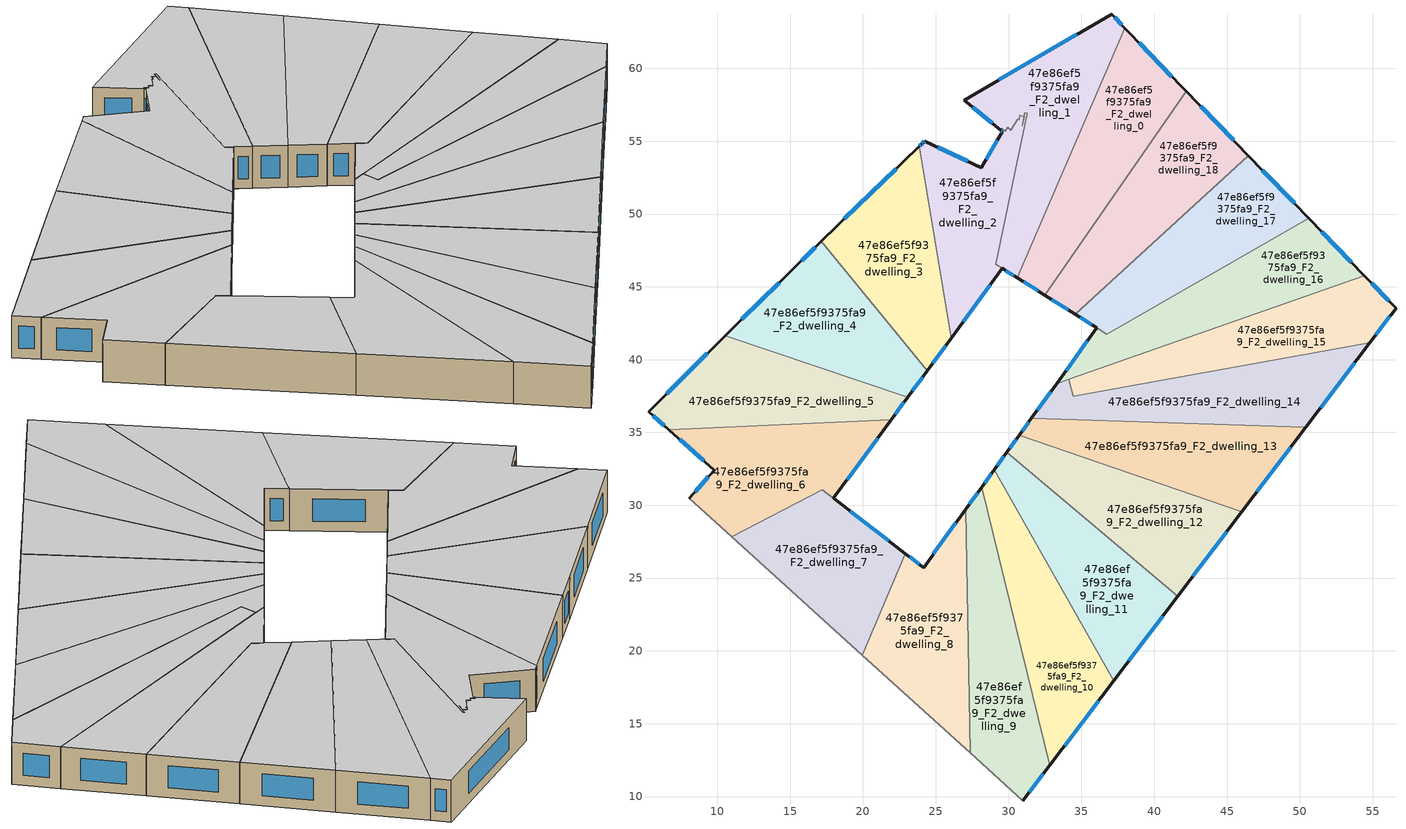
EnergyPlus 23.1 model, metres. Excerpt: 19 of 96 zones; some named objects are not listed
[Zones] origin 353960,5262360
47e86ef5f9375fa9_F2_dwelling_0
 floor to 47e86ef5f9375fa9_F1_dwelling_0 (EU_floor_Construction): 37.99,62.77 42.2,58.42 32.48,44.44 30.6,45.62 z6
 wall outside (EU_wall_Construction): 42.2,58.42 37.99,62.77 / 30.6,45.62 32.48,44.44 z6:9
 wall to 47e86ef5f9375fa9_F2_dwelling_1 (EU_wall_Construction): 37.99,62.77 30.6,45.62 z6:9
 wall to 47e86ef5f9375fa9_F2_dwelling_18 (EU_wall_Construction): 32.48,44.44 42.2,58.42 z6:9
 window (EU_Window_Construction): 41.21,59.44 38.98,61.75 / 31.04,45.34 32.04,44.71 z6.7:8.3
 ceiling to 47e86ef5f9375fa9_F3_dwelling_0 (EU_floor_Construction): 32.48,44.44 42.2,58.42 37.99,62.77 30.6,45.62 z9
47e86ef5f9375fa9_F2_dwelling_1
 floor to 47e86ef5f9375fa9_F1_dwelling_1 (EU_floor_Construction): 37.07,63.72 37.99,62.77 30.6,45.62 29.11,46.55 31.26,56.91 31.12,56.96 30.93,56.07 31.06,56.67 30.78,56.78 30.71,56.48 30.61,56.52 30.16,55.76 29.93,55.95 29.77,55.69 29.54,55.88 29.46,55.75 26.97,57.82 z6
 wall outside (EU_wall_Construction): 37.99,62.77 37.07,63.72 26.97,57.82 29.46,55.75 / 29.58,46.26 30.6,45.62 z6:9
 wall to 47e86ef5f9375fa9_F2_dwelling_2 (EU_wall_Construction): 31.12,56.96 31.26,56.91 29.11,46.55 29.58,46.26 / 31.12,56.96 30.93,56.07 / 29.46,55.75 29.54,55.88 29.77,55.69 29.93,55.95 30.16,55.76 30.61,56.52 30.71,56.48 30.78,56.78 31.06,56.67 30.93,56.07 z6:9
 window (EU_Window_Construction): 27.55,57.34 28.88,56.24 / 34.69,62.34 29.34,59.21 / 37.77,62.99 37.28,63.5 / 29.82,46.11 30.36,45.77 z6.7:8.3
 ceiling to 47e86ef5f9375fa9_F3_dwelling_1 (EU_floor_Construction): 30.6,45.62 37.99,62.77 37.07,63.72 26.97,57.82 29.46,55.75 29.54,55.88 29.77,55.69 29.93,55.95 30.16,55.76 30.61,56.52 30.71,56.48 30.78,56.78 31.06,56.67 30.93,56.07 31.12,56.96 31.26,56.91 29.11,46.55 z9
47e86ef5f9375fa9_F2_dwelling_10
 floor to 47e86ef5f9375fa9_F1_dwelling_10 (EU_floor_Construction): 29.02,32.45 37.23,17.95 32.83,12.13 28.14,31.23 z6
 wall outside (EU_wall_Construction): 29.02,32.45 28.14,31.23 / 32.83,12.13 37.23,17.95 z6:9
 wall to 47e86ef5f9375fa9_F2_dwelling_11 (EU_wall_Construction): 37.23,17.95 29.02,32.45 z6:9
 wall to 47e86ef5f9375fa9_F2_dwelling_9 (EU_wall_Construction): 28.14,31.23 32.83,12.13 z6:9
 window (EU_Window_Construction): 28.81,32.16 28.35,31.51 / 33.86,13.5 36.19,16.58 z6.7:8.3
 ceiling to 47e86ef5f9375fa9_F3_dwelling_10 (EU_floor_Construction): 32.83,12.13 37.23,17.95 29.02,32.45 28.14,31.23 z9
47e86ef5f9375fa9_F2_dwelling_11
 floor to 47e86ef5f9375fa9_F1_dwelling_11 (EU_floor_Construction): 41.62,23.75 37.23,17.95 29.02,32.45 29.89,33.64 z6
 wall outside (EU_wall_Construction): 29.89,33.64 29.02,32.45 / 37.23,17.95 41.62,23.75 z6:9
 wall to 47e86ef5f9375fa9_F2_dwelling_12 (EU_wall_Construction): 41.62,23.75 29.89,33.64 z6:9
 window (EU_Window_Construction): 29.68,33.36 29.22,32.73 / 38.26,19.31 40.59,22.39 z6.7:8.3
 ceiling to 47e86ef5f9375fa9_F3_dwelling_11 (EU_floor_Construction): 37.23,17.95 41.62,23.75 29.89,33.64 29.02,32.45 z9
47e86ef5f9375fa9_F2_dwelling_12
 floor to 47e86ef5f9375fa9_F1_dwelling_12 (EU_floor_Construction): 46.02,29.55 41.62,23.75 29.89,33.64 30.73,34.81 z6
 wall outside (EU_wall_Construction): 30.73,34.81 29.89,33.64 / 41.62,23.75 46.02,29.55 z6:9
 wall to 47e86ef5f9375fa9_F2_dwelling_13 (EU_wall_Construction): 46.02,29.55 30.73,34.81 z6:9
 window (EU_Window_Construction): 30.53,34.54 30.08,33.92 / 42.66,25.11 44.99,28.19 z6.7:8.3
 ceiling to 47e86ef5f9375fa9_F3_dwelling_12 (EU_floor_Construction): 41.62,23.75 46.02,29.55 30.73,34.81 29.89,33.64 z9
47e86ef5f9375fa9_F2_dwelling_13
 floor to 47e86ef5f9375fa9_F1_dwelling_13 (EU_floor_Construction): 50.41,35.35 46.02,29.55 30.73,34.81 31.57,35.97 z6
 wall outside (EU_wall_Construction): 31.57,35.97 30.73,34.81 / 46.02,29.55 50.41,35.35 z6:9
 wall to 47e86ef5f9375fa9_F2_dwelling_14 (EU_wall_Construction): 50.41,35.35 31.57,35.97 z6:9
 window (EU_Window_Construction): 31.37,35.7 30.93,35.08 / 47.05,30.92 49.38,33.99 z6.7:8.3
 ceiling to 47e86ef5f9375fa9_F3_dwelling_13 (EU_floor_Construction): 46.02,29.55 50.41,35.35 31.57,35.97 30.73,34.81 z9
47e86ef5f9375fa9_F2_dwelling_14
 floor to 47e86ef5f9375fa9_F1_dwelling_14 (EU_floor_Construction): 54.8,41.15 50.41,35.35 31.57,35.97 33.29,38.35 34.13,38.64 34.44,37.47 z6
 wall outside (EU_wall_Construction): 50.41,35.35 54.8,41.15 / 33.29,38.35 31.57,35.97 z6:9
 wall to 47e86ef5f9375fa9_F2_dwelling_15 (EU_wall_Construction): 54.8,41.15 34.44,37.47 34.13,38.64 z6:9
 wall to 47e86ef5f9375fa9_F2_dwelling_16 (EU_wall_Construction): 34.12,38.64 33.29,38.35 z6:9
 window (EU_Window_Construction): 51.44,36.71 53.77,39.79 / 32.89,37.79 31.97,36.53 z6.7:8.3
 ceiling to 47e86ef5f9375fa9_F3_dwelling_14 (EU_floor_Construction): 50.41,35.35 54.8,41.15 34.44,37.47 34.13,38.64 33.29,38.35 31.57,35.97 z9
47e86ef5f9375fa9_F2_dwelling_15
 floor to 47e86ef5f9375fa9_F1_dwelling_15 (EU_floor_Construction): 54.43,45.77 56.6,43.53 54.8,41.15 34.44,37.47 34.13,38.64 z6
 wall outside (EU_wall_Construction): 54.8,41.15 56.6,43.53 54.43,45.77 z6:9
 wall to 47e86ef5f9375fa9_F2_dwelling_16 (EU_wall_Construction): 54.43,45.77 34.13,38.64 z6:9
 window (EU_Window_Construction): 56.09,44.05 54.94,45.24 / 55.22,41.71 56.18,42.97 z6.7:8.3
 ceiling to 47e86ef5f9375fa9_F3_dwelling_15 (EU_floor_Construction): 54.8,41.15 56.6,43.53 54.43,45.77 34.13,38.64 34.44,37.47 z9
47e86ef5f9375fa9_F2_dwelling_16
 floor to 47e86ef5f9375fa9_F1_dwelling_16 (EU_floor_Construction): 50.61,49.72 54.43,45.77 33.29,38.35 36.06,42.18 36.74,41.75 z6
 wall outside (EU_wall_Construction): 54.43,45.77 50.61,49.72 / 36.06,42.18 33.29,38.35 z6:9
 wall to 47e86ef5f9375fa9_F2_dwelling_17 (EU_wall_Construction): 50.61,49.72 36.75,41.76 / 36.74,41.75 36.06,42.18 z6:9
 window (EU_Window_Construction): 53.53,46.7 51.51,48.79 / 35.41,41.28 33.94,39.25 z6.7:8.3
 ceiling to 47e86ef5f9375fa9_F3_dwelling_16 (EU_floor_Construction): 54.43,45.77 50.61,49.72 36.74,41.75 36.06,42.18 33.29,38.35 z9
47e86ef5f9375fa9_F2_dwelling_17
 floor to 47e86ef5f9375fa9_F1_dwelling_17 (EU_floor_Construction): 46.45,54.02 50.61,49.72 36.74,41.75 36.06,42.19 34.57,43.12 z6
 wall outside (EU_wall_Construction): 34.57,43.12 36.06,42.19 / 50.61,49.72 46.45,54.02 z6:9
 wall to 47e86ef5f9375fa9_F2_dwelling_18 (EU_wall_Construction): 46.45,54.02 34.57,43.12 z6:9
 window (EU_Window_Construction): 34.92,42.9 35.71,42.41 / 49.63,50.73 47.43,53.01 z6.7:8.3
 ceiling to 47e86ef5f9375fa9_F3_dwelling_17 (EU_floor_Construction): 50.61,49.72 46.45,54.02 34.57,43.12 36.06,42.19 36.74,41.75 z9
47e86ef5f9375fa9_F2_dwelling_18
 floor to 47e86ef5f9375fa9_F1_dwelling_18 (EU_floor_Construction): 42.2,58.42 46.45,54.02 34.57,43.12 32.48,44.44 z6
 wall outside (EU_wall_Construction): 46.45,54.02 42.2,58.42 / 32.48,44.44 34.57,43.12 z6:9
 window (EU_Window_Construction): 45.45,55.05 43.2,57.39 / 32.97,44.13 34.08,43.43 z6.7:8.3
 ceiling to 47e86ef5f9375fa9_F3_dwelling_18 (EU_floor_Construction): 46.45,54.02 42.2,58.42 32.48,44.44 34.57,43.12 z9
47e86ef5f9375fa9_F2_dwelling_2
 floor to 47e86ef5f9375fa9_F1_dwelling_2 (EU_floor_Construction): 31.26,56.91 29.11,46.55 29.58,46.26 26.05,41.47 23.87,54.66 24.01,54.79 24.12,54.9 24.23,55.01 28.11,53.18 29.58,55.66 29.46,55.75 29.54,55.88 29.77,55.69 29.93,55.95 30.16,55.76 30.61,56.52 30.71,56.48 30.78,56.78 31.06,56.67 30.93,56.07 31.12,56.96 z6
 wall outside (EU_wall_Construction): 29.46,55.75 29.58,55.66 28.11,53.18 24.23,55.01 24.12,54.9 24.01,54.79 23.87,54.66 / 26.05,41.47 29.58,46.26 z6:9
 wall to 47e86ef5f9375fa9_F2_dwelling_3 (EU_wall_Construction): 23.87,54.66 26.05,41.47 z6:9
 window (EU_Window_Construction): 23.97,54.76 23.9,54.69 / 24.09,54.87 24.03,54.81 / 24.21,54.98 24.15,54.93 / 27.2,53.61 25.15,54.58 / 29.24,55.07 28.46,53.76 / 29.49,55.73 29.55,55.68 / 26.88,42.59 28.75,45.13 z6.7:8.3
 ceiling to 47e86ef5f9375fa9_F3_dwelling_2 (EU_floor_Construction): 29.58,46.26 29.11,46.55 31.26,56.91 31.12,56.96 30.93,56.07 31.06,56.67 30.78,56.78 30.71,56.48 30.61,56.52 30.16,55.76 29.93,55.95 29.77,55.69 29.54,55.88 29.46,55.75 29.58,55.66 28.11,53.18 24.23,55.01 24.12,54.9 24.01,54.79 23.87,54.66 26.05,41.47 z9
47e86ef5f9375fa9_F2_dwelling_3
 floor to 47e86ef5f9375fa9_F1_dwelling_3 (EU_floor_Construction): 23.87,54.66 26.05,41.47 24.41,39.23 17.14,48.12 z6
 wall outside (EU_wall_Construction): 24.41,39.23 26.05,41.47 / 23.87,54.66 17.14,48.12 z6:9
 wall to 47e86ef5f9375fa9_F2_dwelling_4 (EU_wall_Construction): 17.14,48.12 24.41,39.23 z6:9
 window (EU_Window_Construction): 24.79,39.75 25.67,40.94 / 22.29,53.12 18.72,49.66 z6.7:8.3
 ceiling to 47e86ef5f9375fa9_F3_dwelling_3 (EU_floor_Construction): 24.41,39.23 26.05,41.47 23.87,54.66 17.14,48.12 z9
47e86ef5f9375fa9_F2_dwelling_4
 floor to 47e86ef5f9375fa9_F1_dwelling_4 (EU_floor_Construction): 17.14,48.12 24.41,39.23 23.08,37.42 10.56,41.65 15.37,46.4 z6
 wall outside (EU_wall_Construction): 23.08,37.42 24.41,39.23 / 17.14,48.12 15.37,46.4 10.56,41.65 z6:9
 wall to 47e86ef5f9375fa9_F2_dwelling_5 (EU_wall_Construction): 10.56,41.65 23.08,37.42 z6:9
 window (EU_Window_Construction): 23.39,37.85 24.09,38.8 / 14.24,45.29 11.69,42.76 / 16.73,47.72 15.79,46.81 z6.7:8.3
 ceiling to 47e86ef5f9375fa9_F3_dwelling_4 (EU_floor_Construction): 23.08,37.42 24.41,39.23 17.14,48.12 15.37,46.4 10.56,41.65 z9
47e86ef5f9375fa9_F2_dwelling_5
 floor to 47e86ef5f9375fa9_F1_dwelling_5 (EU_floor_Construction): 23.08,37.42 21.95,35.89 6.67,35.18 5.27,36.42 10.56,41.65 z6
 wall outside (EU_wall_Construction): 21.95,35.89 23.08,37.42 / 10.56,41.65 5.27,36.42 6.67,35.18 z6:9
 wall to 47e86ef5f9375fa9_F2_dwelling_6 (EU_wall_Construction): 6.67,35.18 21.95,35.89 z6:9
 window (EU_Window_Construction): 22.21,36.25 22.81,37.06 / 5.6,36.13 6.34,35.47 / 9.32,40.42 6.51,37.65 z6.7:8.3
 ceiling to 47e86ef5f9375fa9_F3_dwelling_5 (EU_floor_Construction): 21.95,35.89 23.08,37.42 10.56,41.65 5.27,36.42 6.67,35.18 z9
47e86ef5f9375fa9_F2_dwelling_6
 floor to 47e86ef5f9375fa9_F1_dwelling_6 (EU_floor_Construction): 21.95,35.89 17.97,30.48 17.22,31.06 11,27.82 8.06,30.48 9.8,32.4 6.67,35.18 z6
 wall outside (EU_wall_Construction): 6.67,35.18 9.8,32.4 8.06,30.48 / 17.97,30.48 21.95,35.89 z6:9
 wall adiabatic (EU_wall_Construction): 8.06,30.48 11,27.82 z6:9
 wall to 47e86ef5f9375fa9_F2_dwelling_7 (EU_wall_Construction): 11,27.82 17.21,31.06 / 17.22,31.06 17.97,30.48 z6:9
 window (EU_Window_Construction): 9.39,31.95 8.47,30.93 / 7.41,34.52 9.06,33.05 / 18.91,31.75 21.01,34.62 z6.7:8.3
 ceiling to 47e86ef5f9375fa9_F3_dwelling_6 (EU_floor_Construction): 17.97,30.48 21.95,35.89 6.67,35.18 9.8,32.4 8.06,30.48 11,27.82 17.22,31.06 z9
47e86ef5f9375fa9_F2_dwelling_7
 floor to 47e86ef5f9375fa9_F1_dwelling_7 (EU_floor_Construction): 22.91,26.68 19.94,19.71 11,27.82 17.21,31.06 17.97,30.48 z6
 wall outside (EU_wall_Construction): 22.91,26.68 17.97,30.48 z6:9
 wall to 47e86ef5f9375fa9_F2_dwelling_8 (EU_wall_Construction): 19.94,19.71 22.91,26.68 z6:9
 wall adiabatic (EU_wall_Construction): 11,27.82 19.94,19.71 z6:9
 window (EU_Window_Construction): 21.75,27.57 19.14,29.59 z6.7:8.3
 ceiling to 47e86ef5f9375fa9_F3_dwelling_7 (EU_floor_Construction): 19.94,19.71 22.91,26.68 17.97,30.48 17.21,31.06 11,27.82 z9
47e86ef5f9375fa9_F2_dwelling_8
 floor to 47e86ef5f9375fa9_F1_dwelling_8 (EU_floor_Construction): 27.05,29.73 27.35,13 19.94,19.71 22.91,26.68 24.16,25.72 z6
 wall outside (EU_wall_Construction): 27.05,29.73 24.16,25.72 22.91,26.68 z6:9
 wall to 47e86ef5f9375fa9_F2_dwelling_9 (EU_wall_Construction): 27.35,13 27.05,29.73 z6:9
 wall adiabatic (EU_wall_Construction): 19.94,19.71 27.35,13 z6:9
 window (EU_Window_Construction): 23.87,25.95 23.21,26.45 / 26.38,28.79 24.84,26.66 z6.7:8.3
 ceiling to 47e86ef5f9375fa9_F3_dwelling_8 (EU_floor_Construction): 27.35,13 27.05,29.73 24.16,25.72 22.91,26.68 19.94,19.71 z9
47e86ef5f9375fa9_F2_dwelling_9
 floor to 47e86ef5f9375fa9_F1_dwelling_9 (EU_floor_Construction): 28.14,31.23 32.83,12.13 30.99,9.71 27.35,13 27.05,29.73 z6
 wall outside (EU_wall_Construction): 28.14,31.23 27.05,29.73 / 30.99,9.71 32.83,12.13 z6:9
 wall adiabatic (EU_wall_Construction): 27.35,13 30.99,9.71 z6:9
 window (EU_Window_Construction): 27.89,30.88 27.31,30.08 / 31.42,10.28 32.39,11.56 z6.7:8.3
 ceiling to 47e86ef5f9375fa9_F3_dwelling_9 (EU_floor_Construction): 30.99,9.71 32.83,12.13 28.14,31.23 27.05,29.73 27.35,13 z9
[Building]
EU S2 Campaign: North Axis=0; Terrain=City; Solar Distribution=FullExterior
[Site:Location]
Budapest.Ferenc.Liszt.Intl.AP: Latitude=47.437; Longitude=19.256; Time Zone=1; Elevation=185
[SizingPeriod:WeatherFileDays]
AnnualSizingPeriod: Begin Month=1; Begin Day of Month=1; End Month=12; End Day of Month=31; Day of Week for Start Day=Monday; Use Weather File Daylight Saving Period=No; Use Weather File Rain and Snow Indicators=No
[MATERIAL]
EU_InternalMass_Material: Roughness=MediumRough; Thickness=0.1; Conductivity=1; Density=1800; Specific Heat=900; Thermal Absorptance=0.9; Solar Absorptance=0.7; Visible Absorptance=0.7
[MATERIAL:NOMASS] Roughness=MediumRough; Thermal Absorptance=0.9; Solar Absorptance=0.7; Visible Absorptance=0.7
Name | Thermal Resistance
EU_wall_NoMass | 0.832559
EU_floor_NoMass | 0.872794
[WINDOWMATERIAL:SIMPLEGLAZINGSYSTEM]
EU_Window_SimpleGlazing: UFactor=2.79869; Solar Heat Gain Coefficient=0.75; Visible Transmittance=0.75
[CONSTRUCTION]
EU_wall_Construction: EU_wall_NoMass
EU_floor_Construction: EU_floor_NoMass
EU_Window_Construction: EU_Window_SimpleGlazing
EU_InternalMass_Construction: EU_InternalMass_Material
[ZONE] Type=1; Multiplier=1; Ceiling Height=autocalculate; Floor Area=autocalculate; Part of Total Floor Area=Yes
Name | Volume
47e86ef5f9375fa9_F2_dwelling_0 | 213.086
47e86ef5f9375fa9_F2_dwelling_1 | 214.254
47e86ef5f9375fa9_F2_dwelling_10 | 200.943
47e86ef5f9375fa9_F2_dwelling_11 | 200.975
47e86ef5f9375fa9_F2_dwelling_12 | 200.944
47e86ef5f9375fa9_F2_dwelling_13 | 200.963
47e86ef5f9375fa9_F2_dwelling_14 | 205.92
47e86ef5f9375fa9_F2_dwelling_15 | 196.001
47e86ef5f9375fa9_F2_dwelling_16 | 203.055
47e86ef5f9375fa9_F2_dwelling_17 | 198.84
47e86ef5f9375fa9_F2_dwelling_18 | 211.207
47e86ef5f9375fa9_F2_dwelling_2 | 165.301
47e86ef5f9375fa9_F2_dwelling_3 | 200.962
47e86ef5f9375fa9_F2_dwelling_4 | 200.938
47e86ef5f9375fa9_F2_dwelling_5 | 200.969
47e86ef5f9375fa9_F2_dwelling_6 | 203.722
47e86ef5f9375fa9_F2_dwelling_7 | 198.181
47e86ef5f9375fa9_F2_dwelling_8 | 200.941
47e86ef5f9375fa9_F2_dwelling_9 | 200.983
[INTERNALMASS] Construction=EU_InternalMass_Construction
Name | Zone or ZoneList | Surface Area
47e86ef5f9375fa9_F2_dwelling_0_EU_InternalMass | 47e86ef5f9375fa9_F2_dwelling_0 | 71.0294
47e86ef5f9375fa9_F2_dwelling_1_EU_InternalMass | 47e86ef5f9375fa9_F2_dwelling_1 | 71.4255
47e86ef5f9375fa9_F2_dwelling_2_EU_InternalMass | 47e86ef5f9375fa9_F2_dwelling_2 | 55.1001
47e86ef5f9375fa9_F2_dwelling_3_EU_InternalMass | 47e86ef5f9375fa9_F2_dwelling_3 | 66.9872
47e86ef5f9375fa9_F2_dwelling_4_EU_InternalMass | 47e86ef5f9375fa9_F2_dwelling_4 | 66.9795
47e86ef5f9375fa9_F2_dwelling_5_EU_InternalMass | 47e86ef5f9375fa9_F2_dwelling_5 | 66.9897
47e86ef5f9375fa9_F2_dwelling_6_EU_InternalMass | 47e86ef5f9375fa9_F2_dwelling_6 | 67.9057
47e86ef5f9375fa9_F2_dwelling_7_EU_InternalMass | 47e86ef5f9375fa9_F2_dwelling_7 | 66.0639
47e86ef5f9375fa9_F2_dwelling_8_EU_InternalMass | 47e86ef5f9375fa9_F2_dwelling_8 | 66.9803
47e86ef5f9375fa9_F2_dwelling_9_EU_InternalMass | 47e86ef5f9375fa9_F2_dwelling_9 | 66.9945
47e86ef5f9375fa9_F2_dwelling_10_EU_InternalMass | 47e86ef5f9375fa9_F2_dwelling_10 | 66.9806
47e86ef5f9375fa9_F2_dwelling_11_EU_InternalMass | 47e86ef5f9375fa9_F2_dwelling_11 | 66.9916
47e86ef5f9375fa9_F2_dwelling_12_EU_InternalMass | 47e86ef5f9375fa9_F2_dwelling_12 | 66.9813
47e86ef5f9375fa9_F2_dwelling_13_EU_InternalMass | 47e86ef5f9375fa9_F2_dwelling_13 | 66.9877
47e86ef5f9375fa9_F2_dwelling_14_EU_InternalMass | 47e86ef5f9375fa9_F2_dwelling_14 | 68.6398
47e86ef5f9375fa9_F2_dwelling_15_EU_InternalMass | 47e86ef5f9375fa9_F2_dwelling_15 | 65.3337
47e86ef5f9375fa9_F2_dwelling_16_EU_InternalMass | 47e86ef5f9375fa9_F2_dwelling_16 | 67.6859
47e86ef5f9375fa9_F2_dwelling_17_EU_InternalMass | 47e86ef5f9375fa9_F2_dwelling_17 | 66.2751
47e86ef5f9375fa9_F2_dwelling_18_EU_InternalMass | 47e86ef5f9375fa9_F2_dwelling_18 | 70.3921
[OTHEREQUIPMENT] Fuel Type=Electricity; Design Level Calculation Method=Watts/Area; Power per Zone Floor Area=1; Fraction Latent=0; Fraction Radiant=0; Fraction Lost=0; Carbon Dioxide Generation Rate=0; EndUse Subcategory=EU_Step8_InternalGains
Name | Zone or ZoneList or Space or SpaceList | Schedule
EU_Step8_InternalGain_47e86ef5f9375fa9_F2_dwelling_0_f000 | 47e86ef5f9375fa9_F2_dwelling_0 | EU_Step8_GainSchedule_47e86ef5f9375fa9_F2_dwelling_0_f000
EU_Step8_InternalGain_47e86ef5f9375fa9_F2_dwelling_1_f000 | 47e86ef5f9375fa9_F2_dwelling_1 | EU_Step8_GainSchedule_47e86ef5f9375fa9_F2_dwelling_1_f000
EU_Step8_InternalGain_47e86ef5f9375fa9_F2_dwelling_2_f000 | 47e86ef5f9375fa9_F2_dwelling_2 | EU_Step8_GainSchedule_47e86ef5f9375fa9_F2_dwelling_2_f000
EU_Step8_InternalGain_47e86ef5f9375fa9_F2_dwelling_3_f000 | 47e86ef5f9375fa9_F2_dwelling_3 | EU_Step8_GainSchedule_47e86ef5f9375fa9_F2_dwelling_3_f000
EU_Step8_InternalGain_47e86ef5f9375fa9_F2_dwelling_4_f000 | 47e86ef5f9375fa9_F2_dwelling_4 | EU_Step8_GainSchedule_47e86ef5f9375fa9_F2_dwelling_4_f000
EU_Step8_InternalGain_47e86ef5f9375fa9_F2_dwelling_5_f000 | 47e86ef5f9375fa9_F2_dwelling_5 | EU_Step8_GainSchedule_47e86ef5f9375fa9_F2_dwelling_5_f000
EU_Step8_InternalGain_47e86ef5f9375fa9_F2_dwelling_6_f000 | 47e86ef5f9375fa9_F2_dwelling_6 | EU_Step8_GainSchedule_47e86ef5f9375fa9_F2_dwelling_6_f000
EU_Step8_InternalGain_47e86ef5f9375fa9_F2_dwelling_7_f000 | 47e86ef5f9375fa9_F2_dwelling_7 | EU_Step8_GainSchedule_47e86ef5f9375fa9_F2_dwelling_7_f000
EU_Step8_InternalGain_47e86ef5f9375fa9_F2_dwelling_8_f000 | 47e86ef5f9375fa9_F2_dwelling_8 | EU_Step8_GainSchedule_47e86ef5f9375fa9_F2_dwelling_8_f000
EU_Step8_InternalGain_47e86ef5f9375fa9_F2_dwelling_9_f000 | 47e86ef5f9375fa9_F2_dwelling_9 | EU_Step8_GainSchedule_47e86ef5f9375fa9_F2_dwelling_9_f000
EU_Step8_InternalGain_47e86ef5f9375fa9_F2_dwelling_10_f000 | 47e86ef5f9375fa9_F2_dwelling_10 | EU_Step8_GainSchedule_47e86ef5f9375fa9_F2_dwelling_10_f000
EU_Step8_InternalGain_47e86ef5f9375fa9_F2_dwelling_11_f000 | 47e86ef5f9375fa9_F2_dwelling_11 | EU_Step8_GainSchedule_47e86ef5f9375fa9_F2_dwelling_11_f000
EU_Step8_InternalGain_47e86ef5f9375fa9_F2_dwelling_12_f000 | 47e86ef5f9375fa9_F2_dwelling_12 | EU_Step8_GainSchedule_47e86ef5f9375fa9_F2_dwelling_12_f000
EU_Step8_InternalGain_47e86ef5f9375fa9_F2_dwelling_13_f000 | 47e86ef5f9375fa9_F2_dwelling_13 | EU_Step8_GainSchedule_47e86ef5f9375fa9_F2_dwelling_13_f000
EU_Step8_InternalGain_47e86ef5f9375fa9_F2_dwelling_14_f000 | 47e86ef5f9375fa9_F2_dwelling_14 | EU_Step8_GainSchedule_47e86ef5f9375fa9_F2_dwelling_14_f000
EU_Step8_InternalGain_47e86ef5f9375fa9_F2_dwelling_15_f000 | 47e86ef5f9375fa9_F2_dwelling_15 | EU_Step8_GainSchedule_47e86ef5f9375fa9_F2_dwelling_15_f000
EU_Step8_InternalGain_47e86ef5f9375fa9_F2_dwelling_16_f000 | 47e86ef5f9375fa9_F2_dwelling_16 | EU_Step8_GainSchedule_47e86ef5f9375fa9_F2_dwelling_16_f000
EU_Step8_InternalGain_47e86ef5f9375fa9_F2_dwelling_17_f000 | 47e86ef5f9375fa9_F2_dwelling_17 | EU_Step8_GainSchedule_47e86ef5f9375fa9_F2_dwelling_17_f000
EU_Step8_InternalGain_47e86ef5f9375fa9_F2_dwelling_18_f000 | 47e86ef5f9375fa9_F2_dwelling_18 | EU_Step8_GainSchedule_47e86ef5f9375fa9_F2_dwelling_18_f000
[ZONEVENTILATION:DESIGNFLOWRATE] Schedule=EU_AlwaysOn; Design Flow Rate Calculation Method=AirChanges/Hour; Air Changes per Hour=0.475469; Ventilation Type=Natural; Fan Pressure Rise=0; Fan Total Efficiency=1; Constant Term Coefficient=1; Temperature Term Coefficient=0; Velocity Term Coefficient=0; Velocity Squared Term Coefficient=0; Minimum Indoor Temperature=-100; Maximum Indoor Temperature=100; Delta Temperature=-100; Minimum Outdoor Temperature=-100; Maximum Outdoor Temperature=100; Maximum Wind Speed=40
Name | Zone or ZoneList or Space or SpaceList
EU_ConstantAir_47e86ef5f9375fa9_F2_dwelling_0 | 47e86ef5f9375fa9_F2_dwelling_0
EU_ConstantAir_47e86ef5f9375fa9_F2_dwelling_1 | 47e86ef5f9375fa9_F2_dwelling_1
EU_ConstantAir_47e86ef5f9375fa9_F2_dwelling_2 | 47e86ef5f9375fa9_F2_dwelling_2
EU_ConstantAir_47e86ef5f9375fa9_F2_dwelling_3 | 47e86ef5f9375fa9_F2_dwelling_3
EU_ConstantAir_47e86ef5f9375fa9_F2_dwelling_4 | 47e86ef5f9375fa9_F2_dwelling_4
EU_ConstantAir_47e86ef5f9375fa9_F2_dwelling_5 | 47e86ef5f9375fa9_F2_dwelling_5
EU_ConstantAir_47e86ef5f9375fa9_F2_dwelling_6 | 47e86ef5f9375fa9_F2_dwelling_6
EU_ConstantAir_47e86ef5f9375fa9_F2_dwelling_7 | 47e86ef5f9375fa9_F2_dwelling_7
EU_ConstantAir_47e86ef5f9375fa9_F2_dwelling_8 | 47e86ef5f9375fa9_F2_dwelling_8
EU_ConstantAir_47e86ef5f9375fa9_F2_dwelling_9 | 47e86ef5f9375fa9_F2_dwelling_9
EU_ConstantAir_47e86ef5f9375fa9_F2_dwelling_10 | 47e86ef5f9375fa9_F2_dwelling_10
EU_ConstantAir_47e86ef5f9375fa9_F2_dwelling_11 | 47e86ef5f9375fa9_F2_dwelling_11
EU_ConstantAir_47e86ef5f9375fa9_F2_dwelling_12 | 47e86ef5f9375fa9_F2_dwelling_12
EU_ConstantAir_47e86ef5f9375fa9_F2_dwelling_13 | 47e86ef5f9375fa9_F2_dwelling_13
EU_ConstantAir_47e86ef5f9375fa9_F2_dwelling_14 | 47e86ef5f9375fa9_F2_dwelling_14
EU_ConstantAir_47e86ef5f9375fa9_F2_dwelling_15 | 47e86ef5f9375fa9_F2_dwelling_15
EU_ConstantAir_47e86ef5f9375fa9_F2_dwelling_16 | 47e86ef5f9375fa9_F2_dwelling_16
EU_ConstantAir_47e86ef5f9375fa9_F2_dwelling_17 | 47e86ef5f9375fa9_F2_dwelling_17
EU_ConstantAir_47e86ef5f9375fa9_F2_dwelling_18 | 47e86ef5f9375fa9_F2_dwelling_18
[HVACTEMPLATE:ZONE:IDEALLOADSAIRSYSTEM] System Availability Schedule=EU_AlwaysOn; Maximum Heating Supply Air Temperature=50; Minimum Cooling Supply Air Temperature=13; Maximum Heating Supply Air Humidity Ratio=0.0156; Minimum Cooling Supply Air Humidity Ratio=0.0077; Heating Limit=NoLimit; Cooling Limit=NoLimit; Heating Availability Schedule=EU_AlwaysOn; Cooling Availability Schedule=EU_CoolingOff; Dehumidification Control Type=ConstantSensibleHeatRatio; Cooling Sensible Heat Ratio=0.7; Dehumidification Setpoint=60; Humidification Control Type=None; Humidification Setpoint=30; Outdoor Air Method=None; Outdoor Air Flow Rate per Person=0.00944; Outdoor Air Flow Rate per Zone Floor Area=0; Outdoor Air Flow Rate per Zone=0; Demand Controlled Ventilation Type=None; Outdoor Air Economizer Type=NoEconomizer; Heat Recovery Type=None; Sensible Heat Recovery Effectiveness=0.7; Latent Heat Recovery Effectiveness=0.65
Name | Template Thermostat
47e86ef5f9375fa9_F2_dwelling_0 | EU_HeatOnly_47e86ef5f9375fa9_F2_dwelling_0
47e86ef5f9375fa9_F2_dwelling_1 | EU_HeatOnly_47e86ef5f9375fa9_F2_dwelling_1
47e86ef5f9375fa9_F2_dwelling_2 | EU_HeatOnly_47e86ef5f9375fa9_F2_dwelling_2
47e86ef5f9375fa9_F2_dwelling_3 | EU_HeatOnly_47e86ef5f9375fa9_F2_dwelling_3
47e86ef5f9375fa9_F2_dwelling_4 | EU_HeatOnly_47e86ef5f9375fa9_F2_dwelling_4
47e86ef5f9375fa9_F2_dwelling_5 | EU_HeatOnly_47e86ef5f9375fa9_F2_dwelling_5
47e86ef5f9375fa9_F2_dwelling_6 | EU_HeatOnly_47e86ef5f9375fa9_F2_dwelling_6
47e86ef5f9375fa9_F2_dwelling_7 | EU_HeatOnly_47e86ef5f9375fa9_F2_dwelling_7
47e86ef5f9375fa9_F2_dwelling_8 | EU_HeatOnly_47e86ef5f9375fa9_F2_dwelling_8
47e86ef5f9375fa9_F2_dwelling_9 | EU_HeatOnly_47e86ef5f9375fa9_F2_dwelling_9
47e86ef5f9375fa9_F2_dwelling_10 | EU_HeatOnly_47e86ef5f9375fa9_F2_dwelling_10
47e86ef5f9375fa9_F2_dwelling_11 | EU_HeatOnly_47e86ef5f9375fa9_F2_dwelling_11
47e86ef5f9375fa9_F2_dwelling_12 | EU_HeatOnly_47e86ef5f9375fa9_F2_dwelling_12
47e86ef5f9375fa9_F2_dwelling_13 | EU_HeatOnly_47e86ef5f9375fa9_F2_dwelling_13
47e86ef5f9375fa9_F2_dwelling_14 | EU_HeatOnly_47e86ef5f9375fa9_F2_dwelling_14
47e86ef5f9375fa9_F2_dwelling_15 | EU_HeatOnly_47e86ef5f9375fa9_F2_dwelling_15
47e86ef5f9375fa9_F2_dwelling_16 | EU_HeatOnly_47e86ef5f9375fa9_F2_dwelling_16
47e86ef5f9375fa9_F2_dwelling_17 | EU_HeatOnly_47e86ef5f9375fa9_F2_dwelling_17
47e86ef5f9375fa9_F2_dwelling_18 | EU_HeatOnly_47e86ef5f9375fa9_F2_dwelling_18
[SIZING:ZONE] Zone Cooling Design Supply Air Temperature Input Method=SupplyAirTemperature; Zone Cooling Design Supply Air Temperature=13; Zone Heating Design Supply Air Temperature Input Method=SupplyAirTemperature; Zone Heating Design Supply Air Temperature=50; Zone Cooling Design Supply Air Humidity Ratio=0.008; Zone Heating Design Supply Air Humidity Ratio=0.008; Cooling Design Air Flow Method=DesignDay; Cooling Design Air Flow Rate=0; Cooling Minimum Air Flow per Zone Floor Area=0.000762; Cooling Minimum Air Flow=0; Cooling Minimum Air Flow Fraction=0.2; Heating Design Air Flow Method=DesignDay; Heating Design Air Flow Rate=0; Heating Maximum Air Flow per Zone Floor Area=0.002032; Heating Maximum Air Flow=0.141576; Heating Maximum Air Flow Fraction=0.3; Account for Dedicated Outdoor Air System=No; Dedicated Outdoor Air System Control Strategy=NeutralSupplyAir; Dedicated Outdoor Air Low Setpoint Temperature for Design=autosize; Dedicated Outdoor Air High Setpoint Temperature for Design=autosize; Zone Load Sizing Method=Sensible Load Only No Latent Load; Zone Latent Cooling Design Supply Air Humidity Ratio Input Method=HumidityRatioDifference; Zone Cooling Design Supply Air Humidity Ratio Difference=0.005; Zone Latent Heating Design Supply Air Humidity Ratio Input Method=HumidityRatioDifference; Zone Humidification Design Supply Air Humidity Ratio Difference=0.005
47e86ef5f9375fa9_F2_dwelling_0; 47e86ef5f9375fa9_F2_dwelling_1; 47e86ef5f9375fa9_F2_dwelling_2; 47e86ef5f9375fa9_F2_dwelling_3; 47e86ef5f9375fa9_F2_dwelling_4; 47e86ef5f9375fa9_F2_dwelling_5; 47e86ef5f9375fa9_F2_dwelling_6; 47e86ef5f9375fa9_F2_dwelling_7; 47e86ef5f9375fa9_F2_dwelling_8; 47e86ef5f9375fa9_F2_dwelling_9; 47e86ef5f9375fa9_F2_dwelling_10; 47e86ef5f9375fa9_F2_dwelling_11; 47e86ef5f9375fa9_F2_dwelling_12; 47e86ef5f9375fa9_F2_dwelling_13; 47e86ef5f9375fa9_F2_dwelling_14; 47e86ef5f9375fa9_F2_dwelling_15; 47e86ef5f9375fa9_F2_dwelling_16; 47e86ef5f9375fa9_F2_dwelling_17; 47e86ef5f9375fa9_F2_dwelling_18
[SCHEDULE:CONSTANT]
Name | Hourly Value
EU_AlwaysOn | 1
EU_CoolingOff | 0
[SCHEDULE:FILE] Column Number=1; Rows to Skip at Top=0; Number of Hours of Data=8760; Column Separator=Comma; Interpolate to Timestep=No; Minutes per Item=60; Adjust Schedule for Daylight Savings=Yes
Name | File
EU_Step8_GainSchedule_47e86ef5f9375fa9_F2_dwelling_0_f000 | ../../schedules/47e86ef5f9375fa9/47e86ef5f9375fa9_F2_dwelling_0_f000_gain.csv
EU_Step8_GainSchedule_47e86ef5f9375fa9_F2_dwelling_1_f000 | ../../schedules/47e86ef5f9375fa9/47e86ef5f9375fa9_F2_dwelling_1_f000_gain.csv
EU_Step8_GainSchedule_47e86ef5f9375fa9_F2_dwelling_2_f000 | ../../schedules/47e86ef5f9375fa9/47e86ef5f9375fa9_F2_dwelling_2_f000_gain.csv
EU_Step8_GainSchedule_47e86ef5f9375fa9_F2_dwelling_3_f000 | ../../schedules/47e86ef5f9375fa9/47e86ef5f9375fa9_F2_dwelling_3_f000_gain.csv
EU_Step8_GainSchedule_47e86ef5f9375fa9_F2_dwelling_4_f000 | ../../schedules/47e86ef5f9375fa9/47e86ef5f9375fa9_F2_dwelling_4_f000_gain.csv
EU_Step8_GainSchedule_47e86ef5f9375fa9_F2_dwelling_5_f000 | ../../schedules/47e86ef5f9375fa9/47e86ef5f9375fa9_F2_dwelling_5_f000_gain.csv
EU_Step8_GainSchedule_47e86ef5f9375fa9_F2_dwelling_6_f000 | ../../schedules/47e86ef5f9375fa9/47e86ef5f9375fa9_F2_dwelling_6_f000_gain.csv
EU_Step8_GainSchedule_47e86ef5f9375fa9_F2_dwelling_7_f000 | ../../schedules/47e86ef5f9375fa9/47e86ef5f9375fa9_F2_dwelling_7_f000_gain.csv
EU_Step8_GainSchedule_47e86ef5f9375fa9_F2_dwelling_8_f000 | ../../schedules/47e86ef5f9375fa9/47e86ef5f9375fa9_F2_dwelling_8_f000_gain.csv
EU_Step8_GainSchedule_47e86ef5f9375fa9_F2_dwelling_9_f000 | ../../schedules/47e86ef5f9375fa9/47e86ef5f9375fa9_F2_dwelling_9_f000_gain.csv
EU_Step8_GainSchedule_47e86ef5f9375fa9_F2_dwelling_10_f000 | ../../schedules/47e86ef5f9375fa9/47e86ef5f9375fa9_F2_dwelling_10_f000_gain.csv
EU_Step8_GainSchedule_47e86ef5f9375fa9_F2_dwelling_11_f000 | ../../schedules/47e86ef5f9375fa9/47e86ef5f9375fa9_F2_dwelling_11_f000_gain.csv
EU_Step8_GainSchedule_47e86ef5f9375fa9_F2_dwelling_12_f000 | ../../schedules/47e86ef5f9375fa9/47e86ef5f9375fa9_F2_dwelling_12_f000_gain.csv
EU_Step8_GainSchedule_47e86ef5f9375fa9_F2_dwelling_13_f000 | ../../schedules/47e86ef5f9375fa9/47e86ef5f9375fa9_F2_dwelling_13_f000_gain.csv
EU_Step8_GainSchedule_47e86ef5f9375fa9_F2_dwelling_14_f000 | ../../schedules/47e86ef5f9375fa9/47e86ef5f9375fa9_F2_dwelling_14_f000_gain.csv
EU_Step8_GainSchedule_47e86ef5f9375fa9_F2_dwelling_15_f000 | ../../schedules/47e86ef5f9375fa9/47e86ef5f9375fa9_F2_dwelling_15_f000_gain.csv
EU_Step8_GainSchedule_47e86ef5f9375fa9_F2_dwelling_16_f000 | ../../schedules/47e86ef5f9375fa9/47e86ef5f9375fa9_F2_dwelling_16_f000_gain.csv
EU_Step8_GainSchedule_47e86ef5f9375fa9_F2_dwelling_17_f000 | ../../schedules/47e86ef5f9375fa9/47e86ef5f9375fa9_F2_dwelling_17_f000_gain.csv
EU_Step8_GainSchedule_47e86ef5f9375fa9_F2_dwelling_18_f000 | ../../schedules/47e86ef5f9375fa9/47e86ef5f9375fa9_F2_dwelling_18_f000_gain.csv
